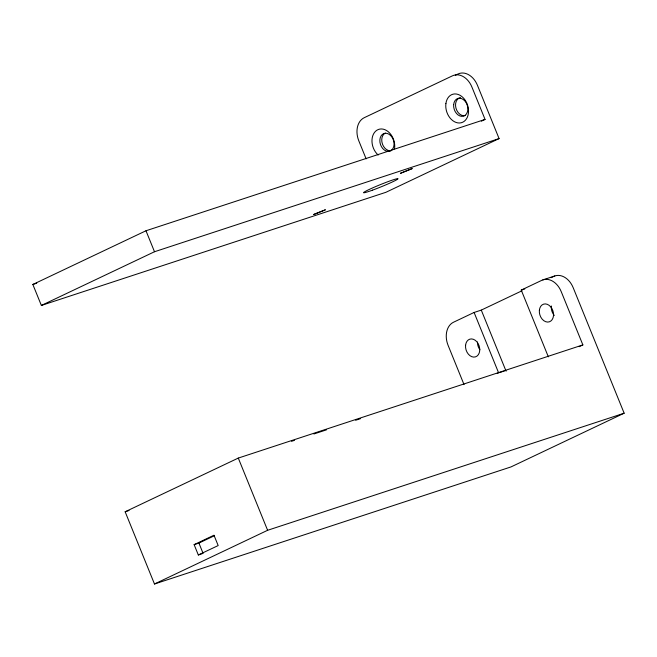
<?xml version="1.0" encoding="UTF-8"?>
<svg xmlns="http://www.w3.org/2000/svg" width="657" height="657" viewBox="0 0 657 657"><rect width="100%" height="100%" fill="white"/><g stroke="black" fill="none" stroke-linecap="round" stroke-linejoin="round"><path stroke-width="0.99" d="M455.293 75.284L458.044 73.978A18.593 13.682 71.8 0 1 477.434 85.279L499.082 138.586L385.938 192.287L41.366 305.448L32.85 284.465L145.985 230.763L485.055 119.418L471.931 87.085A18.593 13.682 71.8 0 0 452.542 75.785L364.216 117.71A18.593 13.682 71.8 0 0 358.796 140.795L366.13 158.854M41.366 305.448L154.502 251.738L499.082 138.586M481.351 121.175L485.055 119.418M521.945 290.796L481.277 310.104L474.099 312.461L453.502 322.234A18.593 13.682 71.8 0 0 448.082 345.319L464.031 384.6M548.34 356.825L521.239 290.082L541.828 280.309A18.593 13.682 71.8 0 1 561.218 291.618L582.866 344.917L579.195 346.658M551.034 277.689L553.794 276.383A18.593 13.682 71.8 0 1 573.183 287.684L624.15 413.204L511.015 466.913L154.477 583.999L125.15 511.778L238.286 458.077L582.866 344.917M194.127 544.645L213.977 535.225L218.173 545.556L198.324 554.976L194.127 544.645L198.915 543.076L214.248 535.8M154.477 583.999L267.613 530.289L624.15 413.204M32.85 284.465L36.751 283.192M542.83 279.898L554.787 275.973M521.239 290.082L524.828 288.908M291.536 441.315L294.451 440.354M313.874 433.981L326.504 429.834M355.642 420.258L360.504 418.665M125.15 511.778L129.043 510.497M198.324 554.976L202.151 553.72M481.277 310.104L506.087 371.205M474.099 312.461L498.523 372.618M145.985 230.763L154.502 251.738M238.286 458.077L267.613 530.289M198.915 543.076L203.103 553.408M479.906 349.705A9.297 6.841 71.8 0 1 477.499 342.01M554.319 315.442A9.297 6.841 71.8 0 1 551.371 306.006M497.226 373.439A16.737 1.051 -22.1 0 1 498.343 373.036M499.402 372.659A16.737 1.051 -22.1 0 1 502.178 371.731M502.95 371.492A16.737 1.051 -22.1 0 1 504.223 371.139M389.765 151.167A9.297 6.841 71.8 0 1 379.853 139.949A9.297 6.841 71.8 0 1 390.784 135.679A9.297 6.841 71.8 0 1 390.439 150.913M378.177 155.027A14.873 10.947 71.8 0 1 372.782 135.72A14.873 10.947 71.8 0 1 386.612 130.546A14.873 10.947 71.8 0 1 394.52 148.909M391.679 150.543A9.297 6.841 71.8 0 1 382.481 144.17A9.297 6.841 71.8 0 1 385.363 133.084M465.476 115.517A9.297 6.841 71.8 0 1 455.974 108.216A9.297 6.841 71.8 0 1 460.524 97.638M313.57 214.543L325.281 209.846L313.57 214.543M400.409 173.325L412.111 168.619L400.409 173.325M539.372 310.252A9.297 6.841 71.8 0 0 549.211 321.864A9.297 6.841 71.8 0 0 550.722 306.852A9.297 6.841 71.8 0 0 539.372 310.252M465.575 345.278A9.297 6.841 71.8 0 0 475.413 356.891A9.297 6.841 71.8 0 0 476.933 341.878A9.297 6.841 71.8 0 0 465.575 345.278M445.898 103.609A14.873 10.947 71.8 0 0 461.222 122.76A14.873 10.947 71.8 0 0 464.318 99.018A14.873 10.947 71.8 0 0 445.898 103.609M453.667 104.611A9.297 6.841 71.8 0 0 463.555 116.141A9.297 6.841 71.8 0 0 464.984 101.096A9.297 6.841 71.8 0 0 453.667 104.611M372.453 190.177A18.593 1.166 -22.1 0 0 398.011 178.72A18.593 1.166 -22.1 0 0 371.878 188.231A18.593 1.166 -22.1 0 0 372.453 190.177"/></g></svg>
